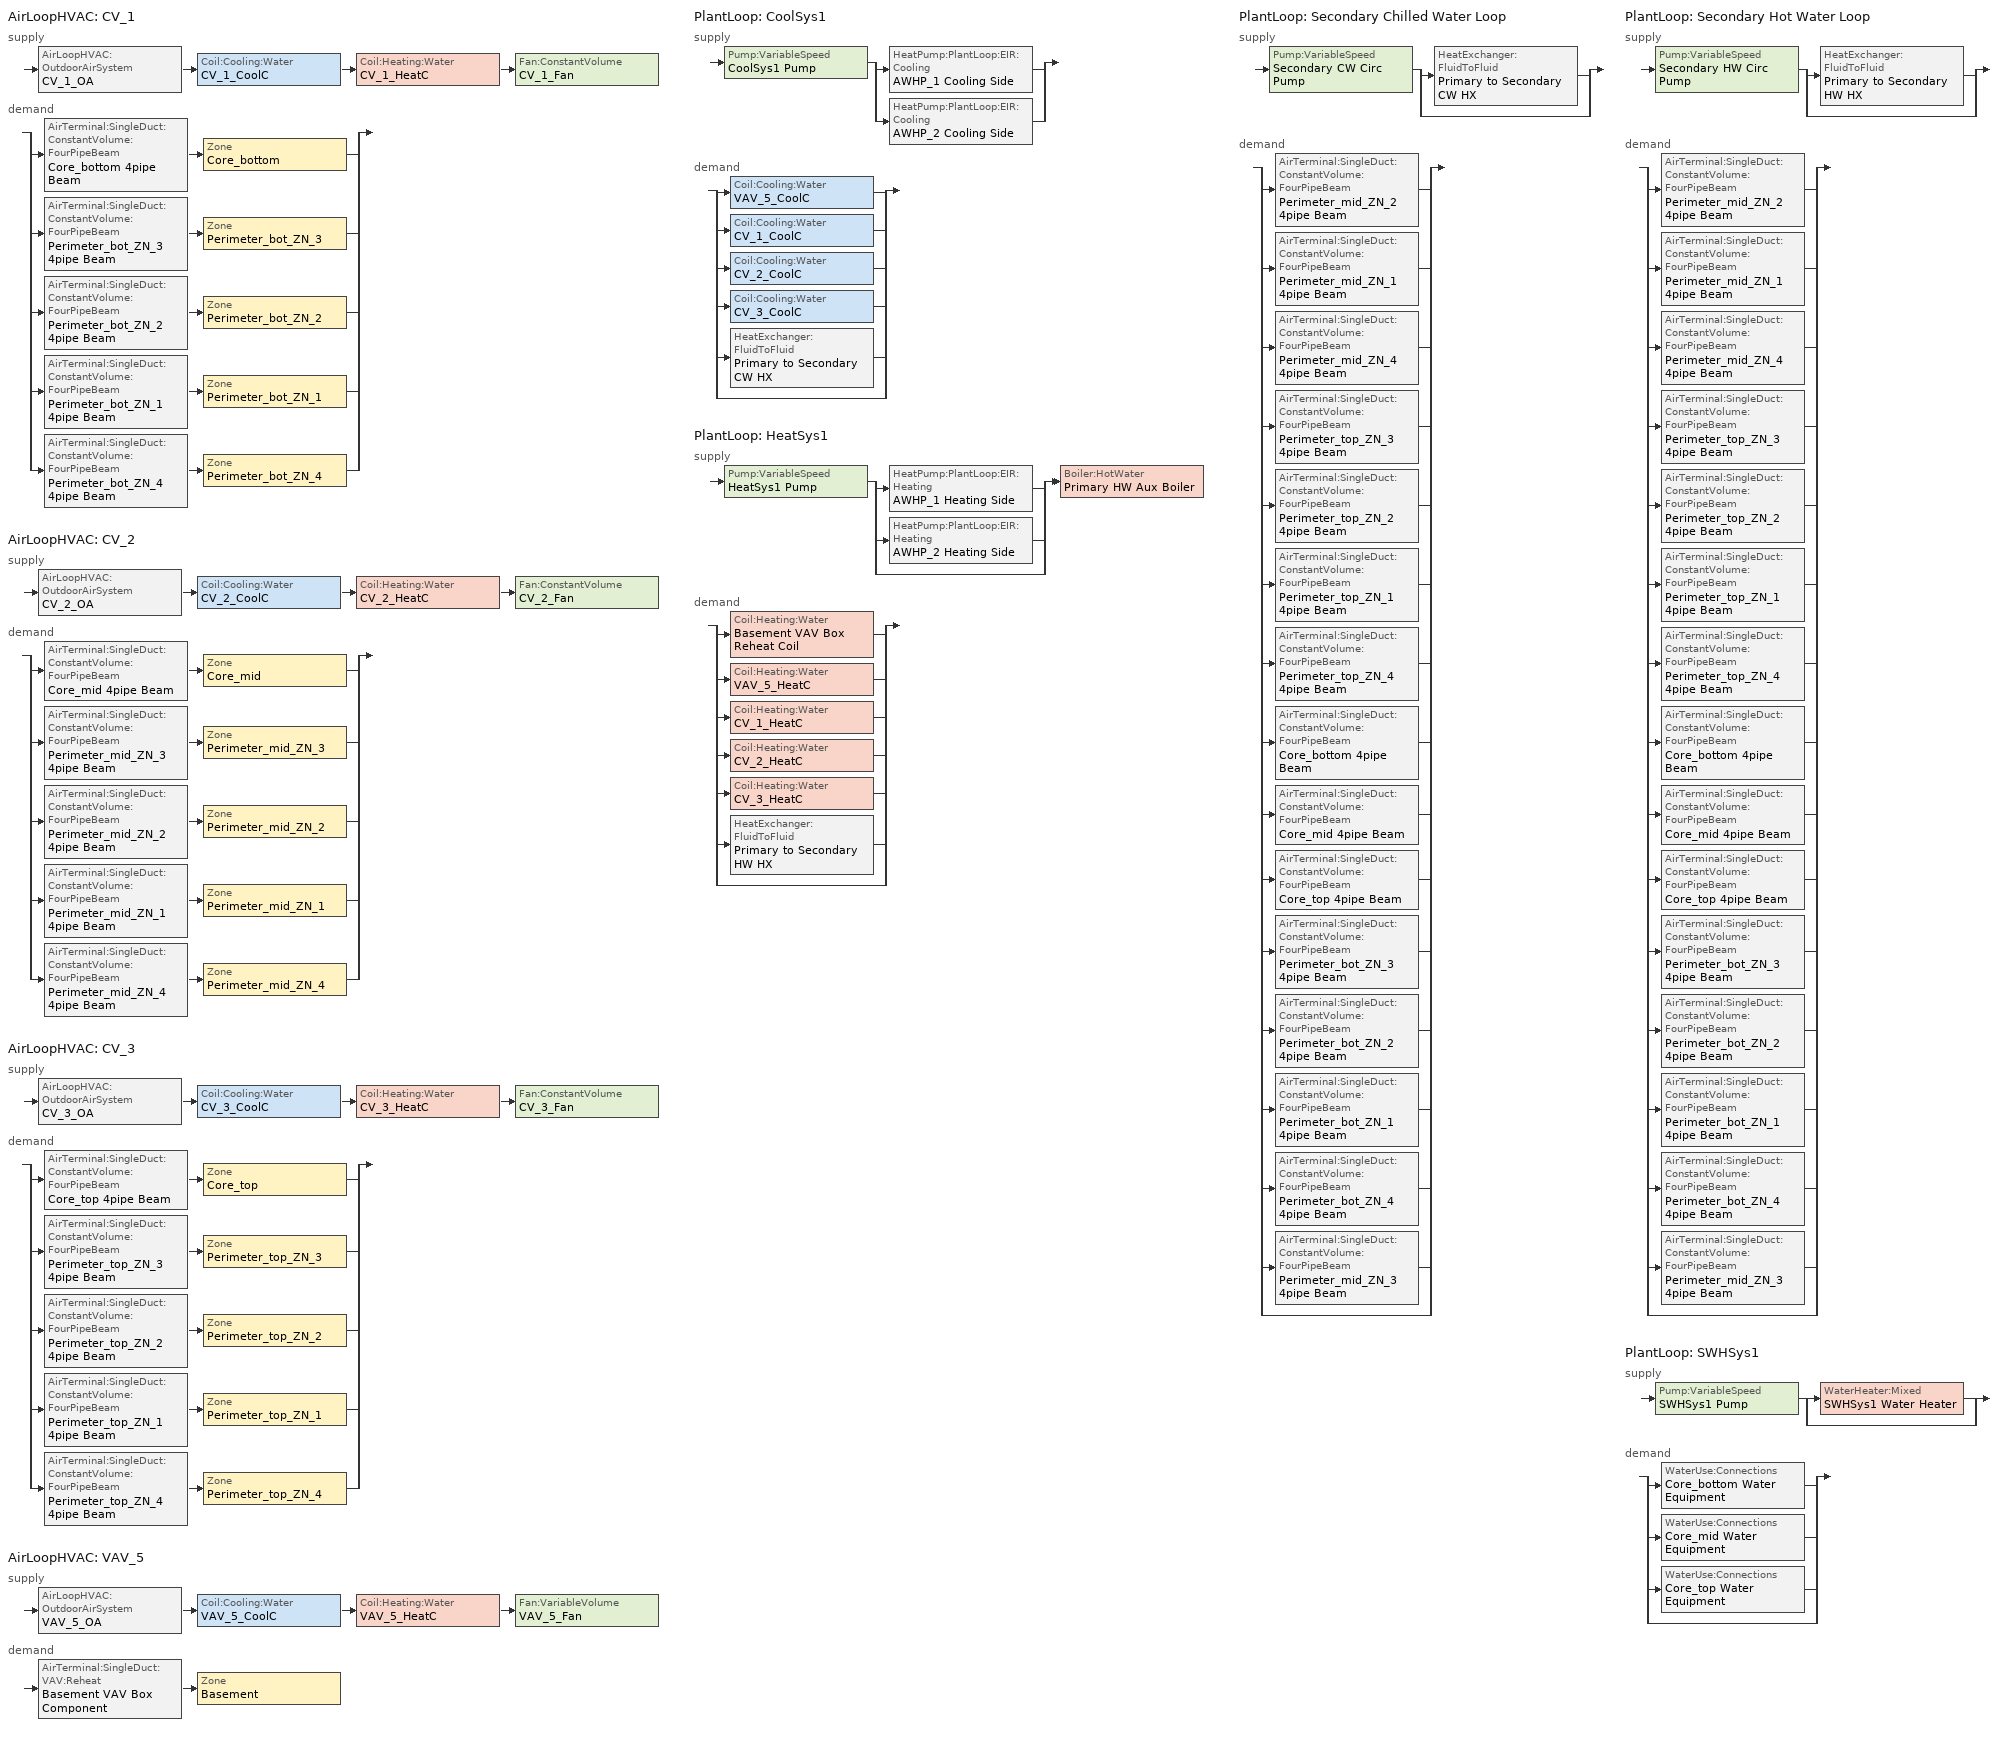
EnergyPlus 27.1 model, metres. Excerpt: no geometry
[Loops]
AirLoopHVAC 'CV_1'
 supply: AirLoopHVAC:OutdoorAirSystem 'CV_1_OA' > Coil:Cooling:Water 'CV_1_CoolC' > Coil:Heating:Water 'CV_1_HeatC' > Fan:ConstantVolume 'CV_1_Fan'
 demand: split
  | AirTerminal:SingleDuct:ConstantVolume:FourPipeBeam 'Core_bottom 4pipe Beam' > Zone 'Core_bottom'
  | AirTerminal:SingleDuct:ConstantVolume:FourPipeBeam 'Perimeter_bot_ZN_3 4pipe Beam' > Zone 'Perimeter_bot_ZN_3'
  | AirTerminal:SingleDuct:ConstantVolume:FourPipeBeam 'Perimeter_bot_ZN_2 4pipe Beam' > Zone 'Perimeter_bot_ZN_2'
  | AirTerminal:SingleDuct:ConstantVolume:FourPipeBeam 'Perimeter_bot_ZN_1 4pipe Beam' > Zone 'Perimeter_bot_ZN_1'
  | AirTerminal:SingleDuct:ConstantVolume:FourPipeBeam 'Perimeter_bot_ZN_4 4pipe Beam' > Zone 'Perimeter_bot_ZN_4'
AirLoopHVAC 'CV_2'
 supply: AirLoopHVAC:OutdoorAirSystem 'CV_2_OA' > Coil:Cooling:Water 'CV_2_CoolC' > Coil:Heating:Water 'CV_2_HeatC' > Fan:ConstantVolume 'CV_2_Fan'
 demand: split
  | AirTerminal:SingleDuct:ConstantVolume:FourPipeBeam 'Core_mid 4pipe Beam' > Zone 'Core_mid'
  | AirTerminal:SingleDuct:ConstantVolume:FourPipeBeam 'Perimeter_mid_ZN_3 4pipe Beam' > Zone 'Perimeter_mid_ZN_3'
  | AirTerminal:SingleDuct:ConstantVolume:FourPipeBeam 'Perimeter_mid_ZN_2 4pipe Beam' > Zone 'Perimeter_mid_ZN_2'
  | AirTerminal:SingleDuct:ConstantVolume:FourPipeBeam 'Perimeter_mid_ZN_1 4pipe Beam' > Zone 'Perimeter_mid_ZN_1'
  | AirTerminal:SingleDuct:ConstantVolume:FourPipeBeam 'Perimeter_mid_ZN_4 4pipe Beam' > Zone 'Perimeter_mid_ZN_4'
AirLoopHVAC 'CV_3'
 supply: AirLoopHVAC:OutdoorAirSystem 'CV_3_OA' > Coil:Cooling:Water 'CV_3_CoolC' > Coil:Heating:Water 'CV_3_HeatC' > Fan:ConstantVolume 'CV_3_Fan'
 demand: split
  | AirTerminal:SingleDuct:ConstantVolume:FourPipeBeam 'Core_top 4pipe Beam' > Zone 'Core_top'
  | AirTerminal:SingleDuct:ConstantVolume:FourPipeBeam 'Perimeter_top_ZN_3 4pipe Beam' > Zone 'Perimeter_top_ZN_3'
  | AirTerminal:SingleDuct:ConstantVolume:FourPipeBeam 'Perimeter_top_ZN_2 4pipe Beam' > Zone 'Perimeter_top_ZN_2'
  | AirTerminal:SingleDuct:ConstantVolume:FourPipeBeam 'Perimeter_top_ZN_1 4pipe Beam' > Zone 'Perimeter_top_ZN_1'
  | AirTerminal:SingleDuct:ConstantVolume:FourPipeBeam 'Perimeter_top_ZN_4 4pipe Beam' > Zone 'Perimeter_top_ZN_4'
AirLoopHVAC 'VAV_5'
 supply: AirLoopHVAC:OutdoorAirSystem 'VAV_5_OA' > Coil:Cooling:Water 'VAV_5_CoolC' > Coil:Heating:Water 'VAV_5_HeatC' > Fan:VariableVolume 'VAV_5_Fan'
 demand: AirTerminal:SingleDuct:VAV:Reheat 'Basement VAV Box Component' > Zone 'Basement'
PlantLoop 'CoolSys1'
 supply: Pump:VariableSpeed 'CoolSys1 Pump' > split
  | HeatPump:PlantLoop:EIR:Cooling 'AWHP_1 Cooling Side'
  | HeatPump:PlantLoop:EIR:Cooling 'AWHP_2 Cooling Side'
 demand: split
  | Coil:Cooling:Water 'VAV_5_CoolC'
  | Coil:Cooling:Water 'CV_1_CoolC'
  | Coil:Cooling:Water 'CV_2_CoolC'
  | Coil:Cooling:Water 'CV_3_CoolC'
  | HeatExchanger:FluidToFluid 'Primary to Secondary CW HX'
  | bypass
PlantLoop 'HeatSys1'
 supply: Pump:VariableSpeed 'HeatSys1 Pump' > split
  | HeatPump:PlantLoop:EIR:Heating 'AWHP_1 Heating Side'
  | HeatPump:PlantLoop:EIR:Heating 'AWHP_2 Heating Side'
  | bypass
  join > Boiler:HotWater 'Primary HW Aux Boiler'
 demand: split
  | Coil:Heating:Water 'Basement VAV Box Reheat Coil'
  | Coil:Heating:Water 'VAV_5_HeatC'
  | Coil:Heating:Water 'CV_1_HeatC'
  | Coil:Heating:Water 'CV_2_HeatC'
  | Coil:Heating:Water 'CV_3_HeatC'
  | HeatExchanger:FluidToFluid 'Primary to Secondary HW HX'
  | bypass
PlantLoop 'Secondary Chilled Water Loop'
 supply: Pump:VariableSpeed 'Secondary CW Circ Pump' > split
  | HeatExchanger:FluidToFluid 'Primary to Secondary CW HX'
  | bypass
 demand: split
  | AirTerminal:SingleDuct:ConstantVolume:FourPipeBeam 'Perimeter_mid_ZN_2 4pipe Beam'
  | AirTerminal:SingleDuct:ConstantVolume:FourPipeBeam 'Perimeter_mid_ZN_1 4pipe Beam'
  | AirTerminal:SingleDuct:ConstantVolume:FourPipeBeam 'Perimeter_mid_ZN_4 4pipe Beam'
  | AirTerminal:SingleDuct:ConstantVolume:FourPipeBeam 'Perimeter_top_ZN_3 4pipe Beam'
  | AirTerminal:SingleDuct:ConstantVolume:FourPipeBeam 'Perimeter_top_ZN_2 4pipe Beam'
  | AirTerminal:SingleDuct:ConstantVolume:FourPipeBeam 'Perimeter_top_ZN_1 4pipe Beam'
  | AirTerminal:SingleDuct:ConstantVolume:FourPipeBeam 'Perimeter_top_ZN_4 4pipe Beam'
  | AirTerminal:SingleDuct:ConstantVolume:FourPipeBeam 'Core_bottom 4pipe Beam'
  | AirTerminal:SingleDuct:ConstantVolume:FourPipeBeam 'Core_mid 4pipe Beam'
  | AirTerminal:SingleDuct:ConstantVolume:FourPipeBeam 'Core_top 4pipe Beam'
  | AirTerminal:SingleDuct:ConstantVolume:FourPipeBeam 'Perimeter_bot_ZN_3 4pipe Beam'
  | AirTerminal:SingleDuct:ConstantVolume:FourPipeBeam 'Perimeter_bot_ZN_2 4pipe Beam'
  | AirTerminal:SingleDuct:ConstantVolume:FourPipeBeam 'Perimeter_bot_ZN_1 4pipe Beam'
  | AirTerminal:SingleDuct:ConstantVolume:FourPipeBeam 'Perimeter_bot_ZN_4 4pipe Beam'
  | AirTerminal:SingleDuct:ConstantVolume:FourPipeBeam 'Perimeter_mid_ZN_3 4pipe Beam'
  | bypass
PlantLoop 'Secondary Hot Water Loop'
 supply: Pump:VariableSpeed 'Secondary HW Circ Pump' > split
  | HeatExchanger:FluidToFluid 'Primary to Secondary HW HX'
  | bypass
 demand: split
  | AirTerminal:SingleDuct:ConstantVolume:FourPipeBeam 'Perimeter_mid_ZN_2 4pipe Beam'
  | AirTerminal:SingleDuct:ConstantVolume:FourPipeBeam 'Perimeter_mid_ZN_1 4pipe Beam'
  | AirTerminal:SingleDuct:ConstantVolume:FourPipeBeam 'Perimeter_mid_ZN_4 4pipe Beam'
  | AirTerminal:SingleDuct:ConstantVolume:FourPipeBeam 'Perimeter_top_ZN_3 4pipe Beam'
  | AirTerminal:SingleDuct:ConstantVolume:FourPipeBeam 'Perimeter_top_ZN_2 4pipe Beam'
  | AirTerminal:SingleDuct:ConstantVolume:FourPipeBeam 'Perimeter_top_ZN_1 4pipe Beam'
  | AirTerminal:SingleDuct:ConstantVolume:FourPipeBeam 'Perimeter_top_ZN_4 4pipe Beam'
  | AirTerminal:SingleDuct:ConstantVolume:FourPipeBeam 'Core_bottom 4pipe Beam'
  | AirTerminal:SingleDuct:ConstantVolume:FourPipeBeam 'Core_mid 4pipe Beam'
  | AirTerminal:SingleDuct:ConstantVolume:FourPipeBeam 'Core_top 4pipe Beam'
  | AirTerminal:SingleDuct:ConstantVolume:FourPipeBeam 'Perimeter_bot_ZN_3 4pipe Beam'
  | AirTerminal:SingleDuct:ConstantVolume:FourPipeBeam 'Perimeter_bot_ZN_2 4pipe Beam'
  | AirTerminal:SingleDuct:ConstantVolume:FourPipeBeam 'Perimeter_bot_ZN_1 4pipe Beam'
  | AirTerminal:SingleDuct:ConstantVolume:FourPipeBeam 'Perimeter_bot_ZN_4 4pipe Beam'
  | AirTerminal:SingleDuct:ConstantVolume:FourPipeBeam 'Perimeter_mid_ZN_3 4pipe Beam'
  | bypass
PlantLoop 'SWHSys1'
 supply: Pump:VariableSpeed 'SWHSys1 Pump' > split
  | WaterHeater:Mixed 'SWHSys1 Water Heater'
  | bypass
 demand: split
  | WaterUse:Connections 'Core_bottom Water Equipment'
  | WaterUse:Connections 'Core_mid Water Equipment'
  | WaterUse:Connections 'Core_top Water Equipment'
  | bypass
[Fan:ConstantVolume] Availability Schedule=HVACOperationSchd; Fan Total Efficiency=0.65; Pressure Rise {Pa}=700; Maximum Flow Rate {m3/s}=AUTOSIZE; Motor Efficiency=0.825; Motor In Airstream Fraction=1
CV_1_Fan; CV_2_Fan; CV_3_Fan
[Fan:VariableVolume]
VAV_5_Fan: Availability Schedule=HVACOperationSchd; Fan Total Efficiency=0.5915; Pressure Rise {Pa}=1109.648; Maximum Flow Rate {m3/s}=AUTOSIZE; Fan Power Minimum Flow Rate Input Method=FixedFlowRate; Fan Power Minimum Air Flow Rate {m3/s}=0; Motor Efficiency=0.91; Motor In Airstream Fraction=1; Fan Power Coefficient 1=0.0407599; Fan Power Coefficient 2=0.088045; Fan Power Coefficient 3=-0.0729261; Fan Power Coefficient 4=0.94374; Fan Power Coefficient 5=0
[Coil:Heating:Water] Availability Schedule=ALWAYS_ON; U-Factor Times Area Value {W/K}=AUTOSIZE; Maximum Water Flow Rate {m3/s}=AUTOSIZE; Performance Input Method=UFactorTimesAreaAndDesignWaterFlowRate; Rated Capacity {W}=AUTOSIZE; Rated Inlet Water Temperature {C}=82.2; Rated Inlet Air Temperature {C}=16.6; Rated Outlet Water Temperature {C}=71.1; Rated Outlet Air Temperature {C}=32.2
Basement VAV Box Reheat Coil; CV_1_HeatC; CV_2_HeatC; CV_3_HeatC; VAV_5_HeatC
[Coil:Cooling:Water] Availability Schedule=ALWAYS_ON; Design Water Flow Rate {m3/s}=AUTOSIZE; Design Air Flow Rate {m3/s}=AUTOSIZE; Design Inlet Water Temperature {C}=AUTOSIZE; Design Inlet Air Temperature {C}=AUTOSIZE; Design Outlet Air Temperature {C}=AUTOSIZE; Design Inlet Air Humidity Ratio {kgWater/kgDryAir}=AUTOSIZE; Design Outlet Air Humidity Ratio {kgWater/kgDryAir}=AUTOSIZE; Type of Analysis=SimpleAnalysis; Heat Exchanger Configuration=CrossFlow
CV_3_CoolC; CV_2_CoolC; CV_1_CoolC; VAV_5_CoolC
[AirTerminal:SingleDuct:VAV:Reheat]
Basement VAV Box Component: Availability Schedule=ALWAYS_ON; Maximum Air Flow Rate {m3/s}=AUTOSIZE; Zone Minimum Air Flow Input Method=Constant; Constant Minimum Air Flow Fraction=0.3; Reheat Coil=Basement VAV Box Reheat Coil; Maximum Hot Water or Steam Flow Rate {m3/s}=AUTOSIZE; Minimum Hot Water or Steam Flow Rate {m3/s}=0; Convergence Tolerance=0.001; Damper Heating Action=NORMAL; Maximum Flow per Zone Floor Area During Reheat {m3/s-m2}=AUTOCALCULATE; Maximum Flow Fraction During Reheat=AUTOCALCULATE
[AirTerminal:SingleDuct:ConstantVolume:FourPipeBeam] Primary Air Availability Schedule=ALWAYS_ON; Cooling Availability Schedule=ALWAYS_ON; Heating Availability Schedule=ALWAYS_ON; Design Primary Air Volume Flow Rate {m3/s}=AUTOSIZE; Design Chilled Water Volume Flow Rate {m3/s}=AUTOSIZE; Design Hot Water Volume Flow Rate {m3/s}=AUTOSIZE; Zone Total Beam Length {m}=AUTOSIZE; Rated Primary Air Flow Rate per Beam Length {m3/s-m}=0.036; Beam Rated Cooling Capacity per Beam Length {W/m}=597; Beam Rated Cooling Room Air Chilled Water Temperature Difference {deltaC}=10; Beam Rated Chilled Water Volume Flow Rate per Beam Length {m3/s-m}=5.2E-5; Beam Cooling Capacity Temperature Difference Modification Factor Curve=CapModFuncOfTempDiff; Beam Cooling Capacity Air Flow Modification Factor Curve=CoolCapModFuncOfSAFlow; Beam Cooling Capacity Chilled Water Flow Modification Factor Curve=CapModFuncOfWaterFlow; Beam Rated Heating Capacity per Beam Length {W/m}=1548; Beam Rated Heating Room Air Hot Water Temperature Difference {deltaC}=27.8; Beam Rated Hot Water Volume Flow Rate per Beam Length {m3/s-m}=5.2E-5; Beam Heating Capacity Temperature Difference Modification Factor Curve=CapModFuncOfTempDiff; Beam Heating Capacity Air Flow Modification Factor Curve=HeatCapModFuncOfSAFlow; Beam Heating Capacity Hot Water Flow Modification Factor Curve=CapModFuncOfWaterFlow
Core_bottom 4pipe Beam; Core_mid 4pipe Beam; Core_top 4pipe Beam; Perimeter_bot_ZN_1 4pipe Beam; Perimeter_bot_ZN_2 4pipe Beam; Perimeter_bot_ZN_3 4pipe Beam; Perimeter_bot_ZN_4 4pipe Beam; Perimeter_mid_ZN_1 4pipe Beam; Perimeter_mid_ZN_2 4pipe Beam; Perimeter_mid_ZN_3 4pipe Beam; Perimeter_mid_ZN_4 4pipe Beam; Perimeter_top_ZN_1 4pipe Beam; Perimeter_top_ZN_2 4pipe Beam; Perimeter_top_ZN_3 4pipe Beam; Perimeter_top_ZN_4 4pipe Beam
[Zone equipment]
Basement: Basement VAV Box Component
Core_bottom: Core_bottom 4pipe Beam
Core_mid: Core_mid 4pipe Beam
Core_top: Core_top 4pipe Beam
Perimeter_bot_ZN_1: Perimeter_bot_ZN_1 4pipe Beam
Perimeter_bot_ZN_2: Perimeter_bot_ZN_2 4pipe Beam
Perimeter_bot_ZN_3: Perimeter_bot_ZN_3 4pipe Beam
Perimeter_bot_ZN_4: Perimeter_bot_ZN_4 4pipe Beam
Perimeter_mid_ZN_1: Perimeter_mid_ZN_1 4pipe Beam
Perimeter_mid_ZN_2: Perimeter_mid_ZN_2 4pipe Beam
Perimeter_mid_ZN_3: Perimeter_mid_ZN_3 4pipe Beam
Perimeter_mid_ZN_4: Perimeter_mid_ZN_4 4pipe Beam
Perimeter_top_ZN_1: Perimeter_top_ZN_1 4pipe Beam
Perimeter_top_ZN_2: Perimeter_top_ZN_2 4pipe Beam
Perimeter_top_ZN_3: Perimeter_top_ZN_3 4pipe Beam
Perimeter_top_ZN_4: Perimeter_top_ZN_4 4pipe Beam
[Sizing:Zone] Zone Cooling Design Supply Air Temperature Input Method=SupplyAirTemperature; Zone Cooling Design Supply Air Temperature {C}=12.8; Zone Heating Design Supply Air Temperature Input Method=SupplyAirTemperature; Zone Heating Design Supply Air Temperature {C}=50; Zone Cooling Design Supply Air Humidity Ratio {kgWater/kgDryAir}=0.0085; Zone Heating Design Supply Air Humidity Ratio {kgWater/kgDryAir}=0.008; Cooling Design Air Flow Method=DesignDay; Heating Design Air Flow Method=DesignDay; Account for Dedicated Outdoor Air System=No; Dedicated Outdoor Air System Control Strategy=NeutralSupplyAir; Dedicated Outdoor Air Low Setpoint Temperature for Design {C}=autosize; Dedicated Outdoor Air High Setpoint Temperature for Design {C}=autosize
Name | Design Specification Outdoor Air Object
Basement | SZ DSOA Basement
Core_bottom | SZ DSOA Core_bottom
Core_mid | SZ DSOA Core_mid
Core_top | SZ DSOA Core_top
Perimeter_bot_ZN_1 | SZ DSOA Perimeter_bot_ZN_1
Perimeter_bot_ZN_2 | SZ DSOA Perimeter_bot_ZN_2
Perimeter_bot_ZN_3 | SZ DSOA Perimeter_bot_ZN_3
Perimeter_bot_ZN_4 | SZ DSOA Perimeter_bot_ZN_4
Perimeter_mid_ZN_1 | SZ DSOA Perimeter_mid_ZN_1
Perimeter_mid_ZN_2 | SZ DSOA Perimeter_mid_ZN_2
Perimeter_mid_ZN_3 | SZ DSOA Perimeter_mid_ZN_3
Perimeter_mid_ZN_4 | SZ DSOA Perimeter_mid_ZN_4
Perimeter_top_ZN_1 | SZ DSOA Perimeter_top_ZN_1
Perimeter_top_ZN_2 | SZ DSOA Perimeter_top_ZN_2
Perimeter_top_ZN_3 | SZ DSOA Perimeter_top_ZN_3
Perimeter_top_ZN_4 | SZ DSOA Perimeter_top_ZN_4
[DesignSpecification:OutdoorAir] Outdoor Air Method=Flow/Person; Outdoor Air Flow per Person {m3/s-person}=0.0125
SZ DSOA Basement; SZ DSOA Core_bottom; SZ DSOA Core_mid; SZ DSOA Core_top; SZ DSOA Perimeter_bot_ZN_1; SZ DSOA Perimeter_bot_ZN_2; SZ DSOA Perimeter_bot_ZN_3; SZ DSOA Perimeter_bot_ZN_4; SZ DSOA Perimeter_mid_ZN_1; SZ DSOA Perimeter_mid_ZN_2; SZ DSOA Perimeter_mid_ZN_3; SZ DSOA Perimeter_mid_ZN_4; SZ DSOA Perimeter_top_ZN_1; SZ DSOA Perimeter_top_ZN_2; SZ DSOA Perimeter_top_ZN_3; SZ DSOA Perimeter_top_ZN_4
[ZoneControl:Thermostat] Control Type Schedule=Dual Zone Control Type Sched
Name | Zone or ZoneList | Control 1
Basement Thermostat | Basement | Basement DualSPSched
Core_bottom Thermostat | Core_bottom | Core_bottom DualSPSched
Core_mid Thermostat | Core_mid | Core_mid DualSPSched
Core_top Thermostat | Core_top | Core_top DualSPSched
Perimeter_bot_ZN_1 Thermostat | Perimeter_bot_ZN_1 | Perimeter_bot_ZN_1 DualSPSched
Perimeter_bot_ZN_2 Thermostat | Perimeter_bot_ZN_2 | Perimeter_bot_ZN_2 DualSPSched
Perimeter_bot_ZN_3 Thermostat | Perimeter_bot_ZN_3 | Perimeter_bot_ZN_3 DualSPSched
Perimeter_bot_ZN_4 Thermostat | Perimeter_bot_ZN_4 | Perimeter_bot_ZN_4 DualSPSched
Perimeter_mid_ZN_1 Thermostat | Perimeter_mid_ZN_1 | Perimeter_mid_ZN_1 DualSPSched
Perimeter_mid_ZN_2 Thermostat | Perimeter_mid_ZN_2 | Perimeter_mid_ZN_2 DualSPSched
Perimeter_mid_ZN_3 Thermostat | Perimeter_mid_ZN_3 | Perimeter_mid_ZN_3 DualSPSched
Perimeter_mid_ZN_4 Thermostat | Perimeter_mid_ZN_4 | Perimeter_mid_ZN_4 DualSPSched
Perimeter_top_ZN_1 Thermostat | Perimeter_top_ZN_1 | Perimeter_top_ZN_1 DualSPSched
Perimeter_top_ZN_2 Thermostat | Perimeter_top_ZN_2 | Perimeter_top_ZN_2 DualSPSched
Perimeter_top_ZN_3 Thermostat | Perimeter_top_ZN_3 | Perimeter_top_ZN_3 DualSPSched
Perimeter_top_ZN_4 Thermostat | Perimeter_top_ZN_4 | Perimeter_top_ZN_4 DualSPSched
[ThermostatSetpoint:DualSetpoint] Heating Setpoint Temperature Schedule=HTGSETP_SCH; Cooling Setpoint Temperature Schedule=CLGSETP_SCH
Basement DualSPSched; Core_bottom DualSPSched; Core_mid DualSPSched; Core_top DualSPSched; Perimeter_bot_ZN_1 DualSPSched; Perimeter_bot_ZN_2 DualSPSched; Perimeter_bot_ZN_3 DualSPSched; Perimeter_bot_ZN_4 DualSPSched; Perimeter_mid_ZN_1 DualSPSched; Perimeter_mid_ZN_2 DualSPSched; Perimeter_mid_ZN_3 DualSPSched; Perimeter_mid_ZN_4 DualSPSched; Perimeter_top_ZN_1 DualSPSched; Perimeter_top_ZN_2 DualSPSched; Perimeter_top_ZN_3 DualSPSched; Perimeter_top_ZN_4 DualSPSched
[Sizing:System] Design Outdoor Air Flow Rate {m3/s}=AUTOSIZE; Central Heating Maximum System Air Flow Ratio=0.3; Preheat Design Temperature {C}=7; Preheat Design Humidity Ratio {kgWater/kgDryAir}=0.008; Precool Design Temperature {C}=12.8; Precool Design Humidity Ratio {kgWater/kgDryAir}=0.008; Central Cooling Design Supply Air Temperature {C}=12.8; Central Heating Design Supply Air Temperature {C}=16.7; Type of Zone Sum to Use=NonCoincident; 100% Outdoor Air in Cooling=No; 100% Outdoor Air in Heating=No; Central Cooling Design Supply Air Humidity Ratio {kgWater/kgDryAir}=0.0085; Central Heating Design Supply Air Humidity Ratio {kgWater/kgDryAir}=0.008; Cooling Supply Air Flow Rate Method=DesignDay; Heating Supply Air Flow Rate Method=DesignDay; Zone Maximum Outdoor Air Fraction=1; Cooling Design Capacity Method=CoolingDesignCapacity; Cooling Design Capacity {W}=autosize; Heating Design Capacity Method=HeatingDesignCapacity; Heating Design Capacity {W}=autosize
Name | Type of Load to Size On | Central Cooling Capacity Control Method
CV_1 | Sensible | ONOFF
CV_2; CV_3 | SEnsible | ONOFF
VAV_5 | Sensible | VAV
[Controller:OutdoorAir] Minimum Outdoor Air Flow Rate {m3/s}=AUTOSIZE; Maximum Outdoor Air Flow Rate {m3/s}=AUTOSIZE; Economizer Control Type=DifferentialDryBulb; Economizer Control Action Type=ModulateFlow; Economizer Maximum Limit Dry-Bulb Temperature {C}=28; Economizer Maximum Limit Enthalpy {J/kg}=64000; Economizer Minimum Limit Dry-Bulb Temperature {C}=-100; Lockout Type=NoLockout; Minimum Limit Type=FixedMinimum; Minimum Outdoor Air Schedule=MinOA_MotorizedDamper_Sched
CV_1_OA_Controller; CV_2_OA_Controller; CV_3_OA_Controller; VAV_5_OA_Controller
[SetpointManager:Scheduled] Control Variable=Temperature
Name | Schedule | Setpoint Node or NodeList
CV_1 SAT setpoint | Seasonal-Reset-Supply-Air-Temp-Sch | CV_1 Supply Equipment Outlet Node
CV_2 SAT setpoint | Seasonal-Reset-Supply-Air-Temp-Sch | CV_2 Supply Equipment Outlet Node
CV_3 SAT setpoint | Seasonal-Reset-Supply-Air-Temp-Sch | CV_3 Supply Equipment Outlet Node
VAV_5 SAT setpoint | Seasonal-Reset-Supply-Air-Temp-Sch | VAV_5 Supply Equipment Outlet Node
CoolSys1 Loop Setpoint Manager | CW-Loop-Temp-Schedule | CoolSys1 Supply Outlet Node
HeatSys1 Loop Setpoint Manager | HW-Loop-Temp-Schedule | HeatSys1 Supply Outlet Node
SWHSys1 Loop Setpoint Manager | SWHSys1-Loop-Temp-Schedule | SWHSys1 Supply Outlet Node
[AirLoopHVAC] Design Supply Air Flow Rate {m3/s}=AUTOSIZE
CV_1; CV_2; CV_3; VAV_5
[SetpointManager:MixedAir] Control Variable=Temperature
Name | Setpoint Node or NodeList
CV_1_CoolC SAT Manager | CV_1_CoolC-CV_1_HeatCNode
CV_1_HeatC SAT Manager | CV_1_HeatC-CV_1_FanNode
CV_1_OAMixed Air Temp Manager | CV_1_OA-CV_1_CoolCNode
CV_2_CoolC SAT Manager | CV_2_CoolC-CV_2_HeatCNode
CV_2_HeatC SAT Manager | CV_2_HeatC-CV_2_FanNode
CV_2_OAMixed Air Temp Manager | CV_2_OA-CV_2_CoolCNode
CV_3_CoolC SAT Manager | CV_3_CoolC-CV_3_HeatCNode
CV_3_HeatC SAT Manager | CV_3_HeatC-CV_3_FanNode
CV_3_OAMixed Air Temp Manager | CV_3_OA-CV_3_CoolCNode
VAV_5_CoolC SAT Manager | VAV_5_CoolC-VAV_5_HeatCNode
VAV_5_HeatC SAT Manager | VAV_5_HeatC-VAV_5_FanNode
VAV_5_OAMixed Air Temp Manager | VAV_5_OA-VAV_5_CoolCNode
[Pump:VariableSpeed] Design Pump Head {Pa}=179352; Fraction of Motor Inefficiencies to Fluid Stream=0; Coefficient 1 of the Part Load Performance Curve=0; Coefficient 2 of the Part Load Performance Curve=1; Coefficient 3 of the Part Load Performance Curve=0; Coefficient 4 of the Part Load Performance Curve=0; Design Minimum Flow Rate {m3/s}=0
Name | Design Maximum Flow Rate {m3/s} | Design Power Consumption {W} | Motor Efficiency | Pump Control Type
CoolSys1 Pump | AUTOSIZE | AUTOSIZE | 0.9 | Intermittent
HeatSys1 Pump | AUTOSIZE | AUTOSIZE | 0.875 | Intermittent
Secondary CW Circ Pump; Secondary HW Circ Pump | autosize | autosize | 0.9 | INTERMITTENT
SWHSys1 Pump | AUTOSIZE | AUTOSIZE | 0.85 | Intermittent
[Sizing:Plant]
Name | Loop Type | Design Loop Exit Temperature {C} | Loop Design Temperature Difference {deltaC} | Sizing Option | Zone Timesteps in Averaging Window | Coincident Sizing Factor Mode
CoolSys1 | Cooling | 6.67 | 6.67 | Coincident | 1 | None
HeatSys1 | Heating | 82.2 | 11.1 | Coincident | 1 | None
Secondary Chilled Water Loop | Cooling | 14 | 7 | Coincident | 1 | None
Secondary Hot Water Loop | Heating | 46 | 18 | Coincident | 1 | None
SWHSys1 | Heating | 60 | 5
[Controller:WaterCoil] Control Variable=Temperature; Actuator Variable=Flow; Maximum Actuated Flow {m3/s}=AUTOSIZE; Minimum Actuated Flow {m3/s}=0
Name | Action | Controller Convergence Tolerance {deltaC}
CV_1_CoolC_Controller; CV_2_CoolC_Controller; CV_3_CoolC_Controller; VAV_5_CoolC_Controller | Reverse
CV_1_HeatC_Controller; CV_2_HeatC_Controller; CV_3_HeatC_Controller; VAV_5_HeatC_Controller | Normal | 0.0001
[PlantEquipmentOperationSchemes]
Name | Control Scheme 1 | Control Scheme 1 Schedule
CoolSys1 Loop Operation Scheme List; HeatSys1 Loop Operation Scheme List | Two AWHP Operation Scheme | ALWAYS_ON
Secondary CW Loop Operation; Secondary HW Loop Operation | Two AWHP Operation Scheme | ALways_on
SWHSys1 Loop Operation Scheme List | SWHSys1 Operation Scheme | ALWAYS_ON
[PlantEquipmentOperation:ChillerHeaterChangeover]
Two AWHP Operation Scheme: Primary Cooling Plant Setpoint Temperature {C}=6.6; Secondary Distribution Cooling Plant Setpoint Temperature {C}=13.7; Primary Heating Plant Setpoint at Outdoor High Temperature {C}=59.8; Outdoor High Temperature {C}=10; Primary Heating Plant Setpoint at Outdoor Low Temperature {C}=37.6; Outdoor Low Temperature {C}=-18; Secondary Distribution Heating Plant Setpoint Temperature {C}=45; Zone Load Polling ZoneList=All Conditioned Zones; Cooling Only Load Plant Equipment Operation Cooling Load=Two AWHP Cooling Operation Scheme; Heating Only Load Plant Equipment Operation Heating Load=Two AWHP Heating Operation Scheme; Simultaneous Cooling And Heating Plant Equipment Operation Cooling Load=One AWHP Cooling Operation Scheme; Simultaneous Cooling And Heating Plant Equipment Operation Heating Load=One AWHP Heating Operation Scheme
[PlantEquipmentOperation:CoolingLoad] Load Range 1 Lower Limit {W}=0; Range 1 Equipment List=One AWHP Cooling Equipment List
Name | Load Range 1 Upper Limit {W} | Load Range 2 Lower Limit {W} | Load Range 2 Upper Limit {W} | Range 2 Equipment List
Two AWHP Cooling Operation Scheme | 50000 | 50000 | 10000000000000 | Two AWHP Cooling Equipment List
One AWHP Cooling Operation Scheme | 10000000000000000
[PlantEquipmentList]
Two AWHP Cooling Equipment List: AWHP_1 Cooling Side, AWHP_2 Cooling Side
Two AWHP Heating Equipment List: AWHP_1 Heating Side, AWHP_2 Heating Side
One AWHP Cooling Equipment List: AWHP_1 Cooling Side
One AWHP Heating Equipment List: AWHP_2 Heating Side
Primary to Secondary HW HX equip: Primary to Secondary HW HX
SWHSys1 Equipment List: SWHSys1 Water Heater
[PlantEquipmentOperation:HeatingLoad] Load Range 1 Lower Limit {W}=0
Name | Load Range 1 Upper Limit {W} | Range 1 Equipment List | Load Range 2 Lower Limit {W} | Load Range 2 Upper Limit {W} | Range 2 Equipment List
Two AWHP Heating Operation Scheme | 50000 | One AWHP Heating Equipment List | 100000 | 10000000000000 | Two AWHP Heating Equipment List
One AWHP Heating Operation Scheme | 10000000000000000 | One AWHP Heating Equipment List
SWHSys1 Operation Scheme | 1000000000000000 | SWHSys1 Equipment List
[ZoneList]
All Conditioned Zones: Basement, Core_bottom, Core_mid, Core_top, Perimeter_bot_ZN_1, Perimeter_bot_ZN_2, Perimeter_bot_ZN_3, Perimeter_bot_ZN_4, Perimeter_mid_ZN_1, Perimeter_mid_ZN_2, Perimeter_mid_ZN_3, Perimeter_mid_ZN_4, Perimeter_top_ZN_1, Perimeter_top_ZN_2, Perimeter_top_ZN_3, Perimeter_top_ZN_4
[PlantLoop] Fluid Type=Water; Minimum Loop Flow Rate {m3/s}=0
Name | Plant Equipment Operation Scheme | Maximum Loop Temperature {C} | Minimum Loop Temperature {C} | Maximum Loop Flow Rate {m3/s} | Plant Loop Volume {m3} | Load Distribution Scheme
CoolSys1 | CoolSys1 Loop Operation Scheme List | 98 | 1 | AUTOSIZE | AUTOSIZE | UniformLoad
HeatSys1 | HeatSys1 Loop Operation Scheme List | 100 | 10 | AUTOSIZE | AUTOSIZE | Optimal
Secondary Chilled Water Loop | Secondary CW Loop Operation | 98 | 1 | autosize | autocalculate | SequentialLoad
Secondary Hot Water Loop | Secondary HW Loop Operation | 98 | 1 | autosize | autocalculate | SequentialLoad
SWHSys1 | SWHSys1 Loop Operation Scheme List | 60 | 10 | AUTOSIZE | AUTOSIZE | Optimal
[HeatExchanger:FluidToFluid] Availability Schedule=always_on; Loop Demand Side Design Flow Rate {m3/s}=autosize; Loop Supply Side Design Flow Rate {m3/s}=Autosize; Heat Exchange Model Type=CrossFlowBothMixed; Heat Exchanger U-Factor Times Area Value {W/K}=Autosize; Minimum Temperature Difference to Activate Heat Exchanger {deltaC}=0.2; Heat Transfer Metering End Use Type=LoopToLoop
Name | Control Type
Primary to Secondary CW HX | CoolingSetpointModulated
Primary to Secondary HW HX | HeatingSetpointModulated
[HeatPump:PlantLoop:EIR:Cooling] Condenser Type=AirSource; Load Side Reference Flow Rate {m3/s}=autosize; Source Side Reference Flow Rate {m3/s}=autosize; Reference Capacity {W}=autosize; Reference Coefficient of Performance {W/W}=2.89; Sizing Factor=1; Capacity Modifier Function of Temperature Curve=CoolCapCurveFuncTemp; Electric Input to Output Ratio Modifier Function of Temperature Curve=CoolEIRCurveFuncTemp; Electric Input to Output Ratio Modifier Function of Part Load Ratio Curve=EIRCurveFuncPLR; Control Type=Setpoint; Flow Mode=VariableSpeedPumping; Minimum Part Load Ratio=0.2; Thermosiphon Capacity Fraction Curve=ThermosiphonCurve; Thermosiphon Minimum Temperature Difference=2
Name | Companion Heat Pump
AWHP_1 Cooling Side | AWHP_1 Heating Side
AWHP_2 Cooling Side | AWHP_2 Heating Side
[HeatPump:PlantLoop:EIR:Heating] Condenser Type=AirSource; Load Side Reference Flow Rate {m3/s}=autosize; Source Side Reference Flow Rate {m3/s}=autosize; Reference Capacity {W}=autosize; Reference Coefficient of Performance {W/W}=2.89; Sizing Factor=1; Capacity Modifier Function of Temperature Curve=HeatCapCurveFuncTemp; Electric Input to Output Ratio Modifier Function of Temperature Curve=HeatEIRCurveFuncTemp; Electric Input to Output Ratio Modifier Function of Part Load Ratio Curve=EIRCurveFuncPLR; Heating To Cooling Capacity Sizing Ratio=1.1; Heat Pump Sizing Method=GreaterOfHeatingOrCooling; Control Type=Setpoint; Flow Mode=VariableSpeedPumping; Minimum Part Load Ratio=0.2; Minimum Source Inlet Temperature {C}=-25; Maximum Source Inlet Temperature {C}=35; Minimum Supply Water Temperature Curve=MinSWTvsOAT; Maximum Supply Water Temperature Curve=MaxSWTvsOAT; Dry Outdoor Correction Factor Curve=HeatDryCoilFuncOAT; Maximum Outdoor Dry Bulb Temperature For Defrost Operation=10.6068; Heat Pump Defrost Control=TimedEmpirical; Heat Pump Defrost Time Period Fraction=0.116667; Timed Empirical Defrost Frequency Curve=TimedDefrostFrequency; Timed Empirical Defrost Heat Load Penalty Curve=TimedDefrostHeatLoad; Timed Empirical Defrost Heat Input Energy Fraction Curve=TimedDefrostHeatEnergy
Name | Companion Heat Pump
AWHP_1 Heating Side | AWHP_1 Cooling Side
AWHP_2 Heating Side | AWHP_2 Cooling Side
[Boiler:HotWater]
Primary HW Aux Boiler: Fuel Type=Electricity; Nominal Capacity {W}=AUTOSIZE; Nominal Thermal Efficiency=1; Efficiency Curve Temperature Evaluation Variable=LeavingBoiler; Design Water Flow Rate {m3/s}=AUTOSIZE; Minimum Part Load Ratio=0; Maximum Part Load Ratio=1.2; Optimum Part Load Ratio=1; Water Outlet Upper Temperature Limit {C}=95; Boiler Flow Mode=LeavingSetpointModulated; On Cycle Parasitic Electric Load {W}=0; Sizing Factor=1
[PlantEquipmentOperation:Uncontrolled]
Secondary HW HX: Equipment List=Primary to Secondary HW HX equip
[WaterHeater:Mixed]
SWHSys1 Water Heater: Tank Volume {m3}=0.7571; Setpoint Temperature Schedule=SWHSys1 Water Heater Setpoint Temperature Schedule Name; Deadband Temperature Difference {deltaC}=2; Maximum Temperature Limit {C}=82.2222; Heater Control Type=Cycle; Heater Maximum Capacity {W}=845000; Heater Fuel Type=Electricity; Heater Thermal Efficiency=1; Off Cycle Parasitic Fuel Consumption Rate {W}=20; Off Cycle Parasitic Fuel Type=Electricity; Off Cycle Parasitic Heat Fraction to Tank=0.8; On Cycle Parasitic Fuel Type=Electricity; Ambient Temperature Indicator=SCHEDULE; Ambient Temperature Schedule=SWHSys1 Water Heater Ambient Temperature Schedule Name; Off Cycle Loss Coefficient to Ambient Temperature {W/K}=6; On Cycle Loss Coefficient to Ambient Temperature {W/K}=6; Use Side Effectiveness=1; Source Side Effectiveness=1; Use Side Design Flow Rate {m3/s}=AUTOSIZE; Source Side Design Flow Rate {m3/s}=AUTOSIZE; Indirect Water Heating Recovery Time {hr}=1.5
[WaterUse:Equipment] Peak Flow Rate {m3/s}=2.24e-05; Flow Rate Fraction Schedule=BLDG_SWH_SCH; Target Temperature Schedule=Water Equipment Temp Sched; Hot Water Supply Temperature Schedule=Water Equipment Hot Supply Temp Sched; Sensible Fraction Schedule=Water Equipment Sensible fract sched; Latent Fraction Schedule=Water Equipment Latent fract sched
Name | Zone
Core_bottom Water Equipment | Core_bottom
Core_mid Water Equipment | Core_mid
Core_top Water Equipment | Core_top
[WaterUse:Connections]
Name | Water Use Equipment 1
Core_bottom Water Equipment | Core_bottom Water Equipment
Core_mid Water Equipment | Core_mid Water Equipment
Core_top Water Equipment | Core_top Water Equipment
[Schedule:Compact]
ALWAYS_ON: Through: 12/31, For: AllDays, Until: 24:00, 1
CLGSETP_SCH: Through: 12/31, For: Weekdays SummerDesignDay, Until: 06:00, 26.7, Until: 22:00, 24, Until: 24:00, 26.7, For: Saturday, Until: 06:00, 26.7, Until: 18:00, 24, Until: 24:00, 26.7, For WinterDesignDay, Until: 24:00, 26.7, For: AllOtherDays, Until: 24:00, 26.7
HTGSETP_SCH: Through: 12/31, For: Weekdays, Until: 06:00, 15.6, Until: 22:00, 21, Until: 24:00, 15.6, For SummerDesignDay, Until: 24:00, 15.6, For: Saturday, Until: 06:00, 15.6, Until: 18:00, 21, Until: 24:00, 15.6, For: WinterDesignDay, Until: 24:00, 21, For: AllOtherDays, Until: 24:00, 15.6
Seasonal-Reset-Supply-Air-Temp-Sch: Through: 12/31, For: AllDays, Until: 24:00, 12.8
MinOA_MotorizedDamper_Sched: Through: 12/31, For: Weekdays SummerDesignDay, Until: 07:00, 0, Until: 22:00, 1, Until: 24:00, 0, For: Saturday WinterDesignDay, Until: 07:00, 0, Until: 18:00, 1, Until: 24:00, 0, For: AllOtherDays, Until: 24:00, 0
Dual Zone Control Type Sched: Through: 12/31, For: AllDays, Until: 24:00, 4
HVACOperationSchd: Through: 12/31, For: Weekdays SummerDesignDay, Until: 06:00, 0, Until: 22:00, 1, Until: 24:00, 0, For: Saturday WinterDesignDay, Until: 06:00, 0, Until: 18:00, 1, Until: 24:00, 0, For: AllOtherDays, Until: 24:00, 0
CW-Loop-Temp-Schedule: Through: 12/31, For: AllDays, Until: 24:00, 6.7
HW-Loop-Temp-Schedule: Through: 12/31, For: AllDays, Until: 24:00, 59
BLDG_SWH_SCH: Through: 12/31, For: Weekdays SummerDesignDay, Until: 05:00, 0.05, Until: 06:00, 0.08, Until: 07:00, 0.07, Until: 08:00, 0.19, Until: 09:00, 0.35, Until: 10:00, 0.38, Until: 11:00, 0.39, Until: 12:00, 0.47, Until: 13:00, 0.57, Until: 14:00, 0.54, Until: 15:00, 0.34, Until: 16:00, 0.33, Until: 17:00, 0.44, Until: 18:00, 0.26, Until: 19:00, 0.21, Until: 20:00, 0.15, Until: 21:00, 0.17, Until: 22:00, 0.08, Until: 24:00, 0.05, For: Saturday WinterDesignDay, Until: 05:00, 0.05, Until: 06:00, 0.08, Until: 07:00, 0.07, Until: 08:00, 0.11, Until: 09:00, 0.15, Until: 10:00, 0.21, Until: 11:00, 0.19, Until: 12:00, 0.23, Until: 13:00, 0.2, Until: 14:00, 0.19, Until: 15:00, 0.15, Until: 16:00, 0.13, Until: 17:00, 0.14, Until: 21:00, 0.07, Until: 22:00, 0.09, Until: 24:00, 0.05, For: AllOtherDays, Until: 05:00, 0.04, Until: 06:00, 0.07, Until: 11:00, 0.04, Until: 13:00, 0.06, Until: 14:00, 0.09, Until: 15:00, 0.06, Until: 21:00, 0.04, Until: 22:00, 0.07, Until: 24:00, 0.04
Water Equipment Latent fract sched: Through: 12/31, For: AllDays, Until: 24:00, 0.05
Water Equipment Sensible fract sched: Through: 12/31, For: AllDays, Until: 24:00, 0.2
SWHSys1 Water Heater Ambient Temperature Schedule Name: Through: 12/31, For: AllDays, Until: 24:00, 22
Water Equipment Temp Sched; Water Equipment Hot Supply Temp Sched: Through: 12/31, For: AllDays, Until: 24:00, 43.3
SWHSys1 Water Heater Setpoint Temperature Schedule Name; SWHSys1-Loop-Temp-Schedule: Through: 12/31, For: AllDays, Until: 24:00, 60
[Curve:Linear] Coefficient1 Constant=0; Minimum Value of x=0; Minimum Curve Output=0
Name | Coefficient2 x | Maximum Value of x | Maximum Curve Output
CapModFuncOfTempDiff | 1 | 1.5 | 1.5
ThermosiphonCurve | 0.06 | 30 | 1
[Table:IndependentVariable]
CoolCapModFuncOfSAFlow_IndependentVariable1; HeatCapModFuncOfSAFlow_IndependentVariable1: Cubic, Constant, 0.714, 1.2857, dimensionless, 0.714286, 1, 1.2857
CapModFuncOfWaterFlow_IndependentVariable1: Cubic, Constant, 0, 1.333333, dimensionless, 0, 0.05, 0.33333, 0.5, 0.666667, 0.833333, 1, 1.333333
[Table:IndependentVariableList]
CoolCapModFuncOfSAFlow_IndependentVariableList: CoolCapModFuncOfSAFlow_IndependentVariable1
CapModFuncOfWaterFlow_IndependentVariableList: CapModFuncOfWaterFlow_IndependentVariable1
HeatCapModFuncOfSAFlow_IndependentVariableList: HeatCapModFuncOfSAFlow_IndependentVariable1
[Table:Lookup]
CoolCapModFuncOfSAFlow: CoolCapModFuncOfSAFlow_IndependentVariableList, 0.8234, 1.1256, dimensionless, 0.823403, 1, 1.1256
CapModFuncOfWaterFlow: CapModFuncOfWaterFlow_IndependentVariableList, 0, 1.04, dimensionless, 0, 0.001, 0.71, 0.85, 0.92, 0.97, 1, 1.04
HeatCapModFuncOfSAFlow: HeatCapModFuncOfSAFlow_IndependentVariableList, 0.8554, 1.0778, dimensionless, 0.8554, 1, 1.0778
[Curve:Biquadratic] Input Unit Type for X=Temperature; Input Unit Type for Y=Temperature; Output Unit Type=Dimensionless
Name | Coefficient1 Constant | Coefficient2 x | Coefficient3 x**2 | Coefficient4 y | Coefficient5 y**2 | Coefficient6 x*y | Minimum Value of x | Maximum Value of x | Minimum Value of y | Maximum Value of y | Maximum Curve Output | Minimum Curve Output
CoolCapCurveFuncTemp | 1.06723 | 0.0460678 | 0.00034605 | -0.00697049 | -2.88619e-05 | -0.000475763 | 2 | 20 | 4.2 | 37 | 1.55
CoolEIRCurveFuncTemp | 0.440306 | -0.0241323 | 0.000537915 | 0.0118716 | 0.000305786 | -0.00061733 | 2 | 20 | 4.2 | 37 | 1.48 | 0.4
HeatCapCurveFuncTemp | 0.794901 | 0.00388524 | -5.75169e-05 | 0.0278109 | 0.000318168 | -0.000130572 | 15 | 70 | -17 | 37.22 | 1.55
HeatEIRCurveFuncTemp | 0.53073 | 0.00655165 | 0.000263599 | -0.0362067 | 0.00126617 | -0.000791224 | 15 | 70 | -17 | 37.22 | 1.48 | 0.4
[Curve:Quadratic]
Name | Coefficient1 Constant | Coefficient2 x | Coefficient3 x**2 | Minimum Value of x | Maximum Value of x | Minimum Curve Output | Maximum Curve Output | Input Unit Type for X | Output Unit Type
MinSWTvsOAT | 0 | 1 | 0 | -17.7778 | 35 | 20 | 35 | Temperature | Temperature
MaxSWTvsOAT | 53.1667 | 0.85 | 0 | -17.7778 | 35 | 20 | 60 | Temperature | Temperature
EIRCurveFuncPLR | 1 | 0 | 0 | 0 | 1
TimedDefrostHeatEnergy | 0.03423 | -0.00072 | 0 | -30 | 10.6068
TimedDefrostFrequency | 0.71582 | -0.024822 | 0 | -30 | 10.6068
TimedDefrostHeatLoad | 0.08286 | -0.007812 | 0 | -30 | 10.6068
HeatDryCoilFuncOAT | 0.957474 | -0.00299322 | 5.5728e-05 | -11.675 | 26.6667
